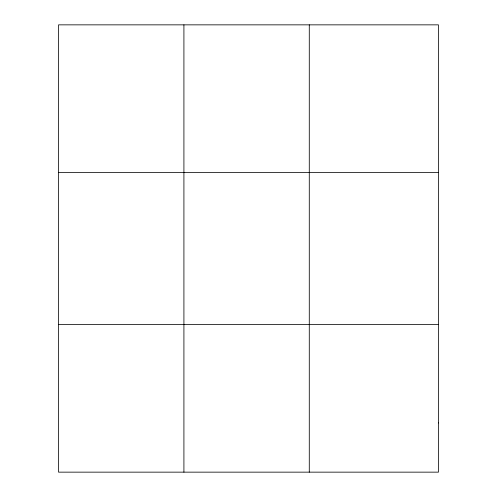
<?xml version="1.0" encoding="UTF-8"?>
<svg xmlns="http://www.w3.org/2000/svg" width="497" height="497" viewBox="0 0 497 497"><rect width="100%" height="100%" fill="white"/><g stroke="black" fill="none" stroke-linecap="round" stroke-linejoin="round"><path stroke-width="0.75" d="M183.915 472.15L183.915 24.85M309.283 472.15L309.283 24.85M58.553 172.459L438.447 172.459M58.553 324.541L438.447 324.541M438.447 422.947L438.447 472.15L58.553 472.15L58.553 24.85L438.447 24.85L438.447 422.947"/></g></svg>
